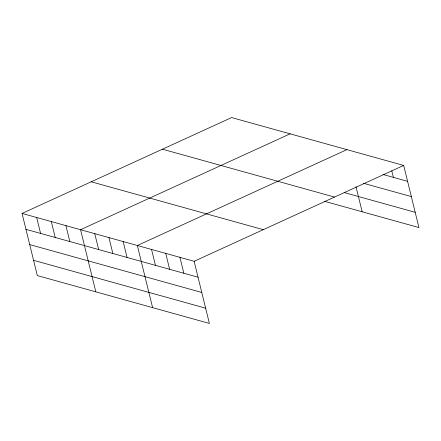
<?xml version="1.0" encoding="UTF-8"?>
<svg xmlns="http://www.w3.org/2000/svg" width="441" height="441" viewBox="0 0 441 441"><rect width="100%" height="100%" fill="white"/><g stroke="black" fill="none" stroke-linecap="round" stroke-linejoin="round"><path stroke-width="0.66" d="M22.05 213.433L194.128 261.298L209.392 323.435L37.314 275.57L22.05 213.433L231.608 117.565L403.686 165.43L418.95 227.567L324.736 201.361M290.117 133.838L80.56 229.706L95.818 291.843M346.902 149.637L137.344 245.505L152.608 307.642M194.128 261.298L403.686 165.43M383.075 174.515L407.594 181.339M363.588 183.313L411.343 196.592M344.223 192.568L415.202 212.314M162.453 149.201L334.532 197.066M91.204 181.797L263.283 229.662M25.958 229.337L198.037 277.202M29.701 244.59L201.785 292.46M33.566 260.311L205.644 308.182M391.768 170.761L393.4 177.387M356.003 186.692L362.166 211.774M179.934 257.351L183.842 273.255M165.739 253.399L169.642 269.308M151.539 249.452L155.447 265.355M123.149 241.552L127.052 257.456M108.949 237.605L112.857 253.509M94.754 233.653L98.663 249.562M65.93 225.638L69.838 241.541M51.305 221.569L55.208 237.473M36.675 217.501L40.583 233.405"/></g></svg>
